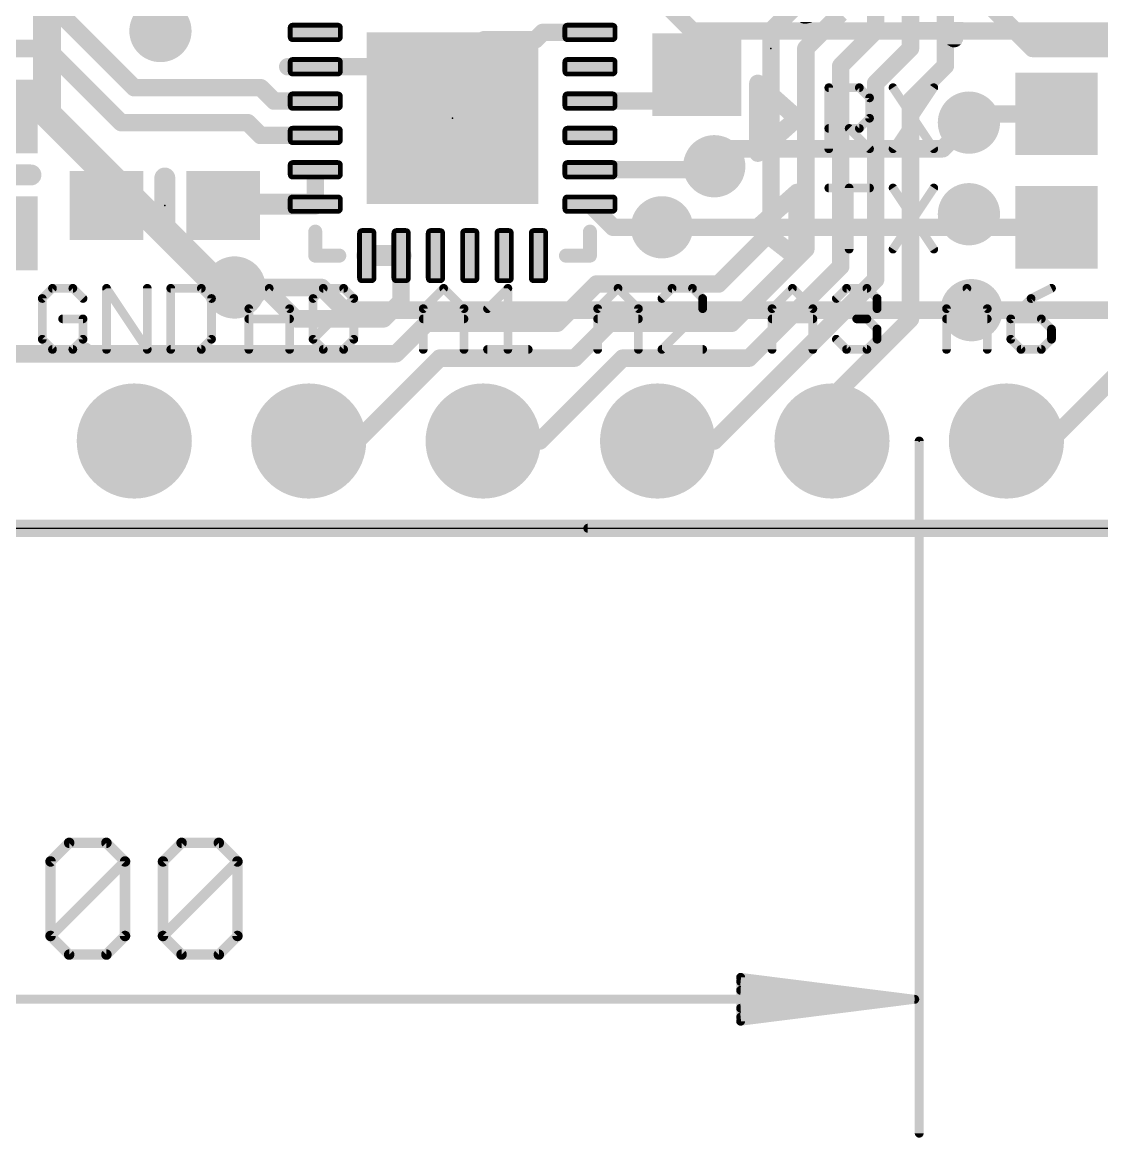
# Model space of a CAD drawing. Extents: x -6.8 to 60.3, y -8.9 to 34.9.
# Drawn here: x 12.34 to 28.06, y -8.87 to 7.37 of the extents above; entities that cross this region are included whole.
import ezdxf

# ---------------------------------------------------------------- set-up
doc = ezdxf.new("R2010")
doc.units = 0
for name, color, linetype in [('1', 12, 'CONTINUOUS'), ('16', 132, 'CONTINUOUS'), ('17', 110, 'CONTINUOUS'), ('18', 110, 'CONTINUOUS'), ('20', 53, 'CONTINUOUS'), ('21', 40, 'CONTINUOUS'), ('23', 40, 'CONTINUOUS'), ('47', 253, 'CONTINUOUS')]:
    doc.layers.add(name, color=color, linetype=linetype)

# ---------------------------------------------------------------- blocks, each defined once
blk = doc.blocks.new('RECT')
blk.add_solid([(-0.5, -0.5), (0.5, -0.5), (-0.5, 0.5), (0.5, 0.5)])
blk = doc.blocks.new('RECT128000X44800R50')
at = {"const_width": 0.07}
blk.add_lwpolyline([(0.365, -0.07), (0.365, 0.07, 0.4142), (0.33, 0.105), (-0.33, 0.105, 0.4142), (-0.365, 0.07), (-0.365, -0.07, 0.4142), (-0.33, -0.105), (0.33, -0.105, 0.4142)], format="xyb", close=True, dxfattribs=at)
blk.add_solid([(-0.3475, -0.0875), (0.3475, -0.0875), (-0.3475, 0.0875), (0.3475, 0.0875)])
blk = doc.blocks.new('ROUNDP')
at = {"const_width": 0.5}
blk.add_lwpolyline([(0, -0.25, 1), (0, 0.25, 1), (0, -0.25)], format="xyb", dxfattribs=at)
blk = doc.blocks.new('ROUNDV')
at = {"const_width": 0.5}
blk.add_lwpolyline([(0, -0.25, 1), (0, 0.25, 1), (0, -0.25)], format="xyb", dxfattribs=at)

msp = doc.modelspace()

# ---------------------------------------------------------------- linework, layer by layer
at = {"layer": '1'}
for points, const_width in [([(24.765, 9.7155), (24.765, 7.239)], 0.254), ([(25.273, 9.525), (25.273, 6.985)], 0.254), ([(25.781, 9.271), (25.781, 6.731)], 0.254), ([(14.351, 8.313), (14.351, 7.239)], 0.254), ([(23.749, 7.747), (23.241, 7.239)], 0.254), ([(26.416, 7.62), (27.051, 6.985)], 0.254), ([(12.8905, 7.493), (13.97, 6.4135)], 0.254), ([(24.257, 7.493), (23.749, 6.985)], 0.254), ([(19.919, 7.219), (19.812, 7.112)], 0.254), ([(20.6055, 7.219), (19.919, 7.219)], 0.254), ([(23.241, 7.239), (23.241, 4.318)], 0.254), ([(24.765, 7.239), (24.257, 6.731)], 0.254), ([(19.062, 7.112), (18.669, 6.719)], 0.254), ([(19.812, 7.112), (19.062, 7.112)], 0.254), ([(12.7, 6.985), (10.541, 6.985)], 0.254), ([(12.7, 6.985), (13.7795, 5.9055)], 0.254), ([(23.749, 6.985), (23.749, 4.064)], 0.254), ([(25.273, 6.985), (24.765, 6.477)], 0.254), ([(27.051, 6.985), (33.274, 6.985)], 0.254), ([(16.6055, 6.719), (16.2045, 6.719)], 0.254), ([(16.6055, 6.719), (18.669, 6.719)], 0.254), ([(24.257, 6.731), (24.257, 3.81)], 0.254), ([(25.781, 6.731), (25.273, 6.223)], 0.254), ([(21.7765, 6.219), (22.1615, 6.604)], 0.254), ([(13.97, 6.4135), (15.8115, 6.4135)], 0.254), ([(16.006, 6.219), (15.8115, 6.4135)], 0.254), ([(24.765, 6.477), (24.765, 3.6195)], 0.254), ([(16.6055, 6.219), (16.006, 6.219)], 0.254), ([(20.6055, 6.219), (21.7765, 6.219)], 0.254), ([(25.273, 6.223), (25.273, 3.048)], 0.254), ([(13.7795, 5.9055), (15.621, 5.9055)], 0.254), ([(15.8075, 5.719), (15.621, 5.9055)], 0.254), ([(26.2509, 6.0325), (26.1239, 5.9055)], 0.254), ([(27.398, 6.0325), (26.2509, 6.0325)], 0.254), ([(13.5645, 5.2315), (13.1445, 5.6515)], 0.3048), ([(16.6055, 5.719), (15.8075, 5.719)], 0.254), ([(13.5645, 4.699), (13.5645, 5.2315)], 0.3048), ([(22.364, 5.219), (22.4155, 5.2705)], 0.254), ([(16.6055, 5.219), (16.6055, 4.719)], 0.254), ([(20.6055, 5.219), (22.364, 5.219)], 0.254), ([(15.2845, 4.719), (15.2645, 4.699)], 0.3048), ([(16.6055, 4.719), (15.2845, 4.719)], 0.3048), ([(20.6055, 4.719), (20.943, 4.3815)], 0.254), ([(26.3144, 4.3815), (26.1239, 4.572)], 0.254), ([(20.943, 4.3815), (21.6535, 4.3815)], 0.254), ([(22.479, 3.556), (23.241, 4.318)], 0.254), ([(27.398, 4.3815), (26.3144, 4.3815)], 0.254), ([(17.3555, 3.969), (17.8555, 3.969)], 0.3048), ([(17.8555, 3.3027), (17.8555, 3.969)], 0.254), ([(23.749, 4.064), (22.6695, 2.9845)], 0.254), ([(24.257, 3.81), (22.9235, 2.4765)], 0.254), ([(24.765, 3.6195), (22.4155, 1.27)], 0.254), ([(15.8623, 3.5052), (15.4305, 3.5052)], 0.254), ([(16.3188, 3.0487), (15.8623, 3.5052)], 0.254), ([(20.1295, 2.9845), (20.701, 3.556)], 0.254), ([(20.701, 3.556), (22.479, 3.556)], 0.254), ([(17.6015, 3.0487), (17.8555, 3.3027)], 0.254), ([(30.1625, 3.175), (26.162, 3.175)], 0.254), ([(17.6015, 3.0487), (16.3188, 3.0487)], 0.254), ([(17.78, 2.54), (18.2245, 2.9845)], 0.254), ([(18.2245, 2.9845), (20.1295, 2.9845)], 0.254), ([(20.8915, 2.9845), (20.3835, 2.4765)], 0.254), ([(22.6695, 2.9845), (20.8915, 2.9845)], 0.254), ([(25.273, 3.048), (24.13, 1.905)], 0.254), ([(12.192, 2.54), (13.208, 2.54)], 0.254), ([(13.247, 2.579), (13.208, 2.54)], 0.254), ([(13.208, 2.54), (17.78, 2.54)], 0.254), ([(18.415, 2.4765), (17.2085, 1.27)], 0.254), ([(20.3835, 2.4765), (18.415, 2.4765)], 0.254), ([(21.082, 2.4765), (19.8755, 1.27)], 0.254), ([(22.9235, 2.4765), (21.082, 2.4765)], 0.254), ([(24.13, 1.905), (24.13, 1.27)], 0.254), ([(17.2085, 1.27), (16.51, 1.27)], 0.254), ([(19.8755, 1.27), (19.05, 1.27)], 0.254), ([(22.4155, 1.27), (21.59, 1.27)], 0.254), ([(0, 0), (35.814, 0)], 0.254)]:
    msp.add_lwpolyline(points, dxfattribs=dict(at, const_width=const_width))
for points, const_width in [([(19.919, 7.2825, 1), (19.919, 7.1555)], 0.127), ([(19.9639, 7.1741, 1), (19.8741, 7.2639)], 0.127), ([(20.6055, 7.1555, 1), (20.6055, 7.2825)], 0.127), ([(23.3045, 7.239, 1), (23.1775, 7.239)], 0.127), ([(23.1961, 7.2839, 1), (23.2859, 7.1941)], 0.127), ([(24.8099, 7.1941, 1), (24.7201, 7.2839)], 0.127), ([(14.2875, 7.239, 1), (14.4145, 7.239)], 0.127), ([(19.062, 7.1755, 1), (19.062, 7.0485)], 0.127), ([(19.1069, 7.0671, 1), (19.0171, 7.1569)], 0.127), ([(19.7671, 7.1569, 1), (19.8569, 7.0671)], 0.127), ([(19.812, 7.0485, 1), (19.812, 7.1755)], 0.127), ([(24.7015, 7.239, 1), (24.8285, 7.239)], 0.127), ([(12.7449, 7.0299, 1), (12.6551, 6.9401)], 0.127), ([(12.7, 6.9215, 1), (12.7, 7.0485)], 0.127), ([(23.8125, 6.985, 1), (23.6855, 6.985)], 0.127), ([(23.7041, 7.0299, 1), (23.7939, 6.9401)], 0.127), ([(25.2095, 6.985, 1), (25.3365, 6.985)], 0.127), ([(25.3179, 6.9401, 1), (25.2281, 7.0299)], 0.127), ([(27.051, 7.0485, 1), (27.051, 6.9215)], 0.127), ([(27.0061, 6.9401, 1), (27.0959, 7.0299)], 0.127), ([(16.2045, 6.7825, 1), (16.2045, 6.6555)], 0.127), ([(16.6055, 6.7825, 1), (16.6055, 6.6555)], 0.127), ([(16.6055, 6.6555, 1), (16.6055, 6.7825)], 0.127), ([(18.6241, 6.7639, 1), (18.7139, 6.6741)], 0.127), ([(18.669, 6.6555, 1), (18.669, 6.7825)], 0.127), ([(24.3205, 6.731, 1), (24.1935, 6.731)], 0.127), ([(24.2121, 6.7759, 1), (24.3019, 6.6861)], 0.127), ([(25.8259, 6.6861, 1), (25.7361, 6.7759)], 0.127), ([(22.2064, 6.5591, 1), (22.1166, 6.6489)], 0.127), ([(25.7175, 6.731, 1), (25.8445, 6.731)], 0.127), ([(13.97, 6.477, 1), (13.97, 6.35)], 0.127), ([(13.9251, 6.3686, 1), (14.0149, 6.4584)], 0.127), ([(15.8564, 6.4584, 1), (15.7666, 6.3686)], 0.127), ([(15.8115, 6.35, 1), (15.8115, 6.477)], 0.127), ([(24.8285, 6.477, 1), (24.7015, 6.477)], 0.127), ([(24.7201, 6.5219, 1), (24.8099, 6.4321)], 0.127), ([(16.006, 6.2825, 1), (16.006, 6.1555)], 0.127), ([(16.6055, 6.1555, 1), (16.6055, 6.2825)], 0.127), ([(20.6055, 6.2825, 1), (20.6055, 6.1555)], 0.127), ([(21.7765, 6.1555, 1), (21.7765, 6.2825)], 0.127), ([(25.3365, 6.223, 1), (25.2095, 6.223)], 0.127), ([(15.9611, 6.1741, 1), (16.0509, 6.2639)], 0.127), ([(21.7316, 6.2639, 1), (21.8214, 6.1741)], 0.127), ([(25.2281, 6.2679, 1), (25.3179, 6.1781)], 0.127), ([(13.7795, 5.969, 1), (13.7795, 5.842)], 0.127), ([(13.7346, 5.8606, 1), (13.8244, 5.9504)], 0.127), ([(15.6659, 5.9504, 1), (15.5761, 5.8606)], 0.127), ([(15.621, 5.842, 1), (15.621, 5.969)], 0.127), ([(26.079, 5.9504, 1), (26.1688, 5.8606)], 0.127), ([(26.2509, 6.096, 1), (26.2509, 5.969)], 0.127), ([(26.2958, 5.9876, 1), (26.206, 6.0774)], 0.127), ([(27.398, 5.969, 1), (27.398, 6.096)], 0.127), ([(13.1984, 5.7054, 1), (13.0906, 5.5976)], 0.1524), ([(15.8075, 5.7825, 1), (15.8075, 5.6555)], 0.127), ([(15.7626, 5.6741, 1), (15.8524, 5.7639)], 0.127), ([(16.6055, 5.6555, 1), (16.6055, 5.7825)], 0.127), ([(13.6407, 5.2315, 1), (13.4883, 5.2315)], 0.1524), ([(13.5106, 5.1776, 1), (13.6184, 5.2854)], 0.1524), ([(22.4604, 5.2256, 1), (22.3706, 5.3154)], 0.127), ([(16.669, 5.219, 1), (16.542, 5.219)], 0.127), ([(20.6055, 5.2825, 1), (20.6055, 5.1555)], 0.127), ([(22.3191, 5.2639, 1), (22.4089, 5.1741)], 0.127), ([(22.364, 5.1555, 1), (22.364, 5.2825)], 0.127), ([(13.4883, 4.699, 1), (13.6407, 4.699)], 0.1524), ([(15.2106, 4.7529, 1), (15.3184, 4.6451)], 0.1524), ([(15.2845, 4.7952, 1), (15.2845, 4.6428)], 0.1524), ([(15.3384, 4.6651, 1), (15.2306, 4.7729)], 0.1524), ([(16.542, 4.719, 1), (16.669, 4.719)], 0.127), ([(16.6055, 4.6428, 1), (16.6055, 4.7952)], 0.1524), ([(20.6504, 4.7639, 1), (20.5606, 4.6741)], 0.127), ([(26.1688, 4.6169, 1), (26.079, 4.5271)], 0.127), ([(20.943, 4.445, 1), (20.943, 4.318)], 0.127), ([(20.8981, 4.3366, 1), (20.9879, 4.4264)], 0.127), ([(21.6535, 4.318, 1), (21.6535, 4.445)], 0.127), ([(23.2859, 4.2731, 1), (23.1961, 4.3629)], 0.127), ([(26.3144, 4.445, 1), (26.3144, 4.318)], 0.127), ([(26.2695, 4.3366, 1), (26.3593, 4.4264)], 0.127), ([(27.398, 4.318, 1), (27.398, 4.445)], 0.127), ([(23.1775, 4.318, 1), (23.3045, 4.318)], 0.127), ([(17.3555, 4.0452, 1), (17.3555, 3.8928)], 0.1524), ([(17.919, 3.969, 1), (17.792, 3.969)], 0.127), ([(17.8555, 3.8928, 1), (17.8555, 4.0452)], 0.1524), ([(23.6855, 4.064, 1), (23.8125, 4.064)], 0.127), ([(23.7939, 4.0191, 1), (23.7041, 4.1089)], 0.127), ([(24.3019, 3.7651, 1), (24.2121, 3.8549)], 0.127), ([(24.1935, 3.81, 1), (24.3205, 3.81)], 0.127), ([(24.8099, 3.5746, 1), (24.7201, 3.6644)], 0.127), ([(15.4305, 3.5687, 1), (15.4305, 3.4417)], 0.127), ([(15.9072, 3.5501, 1), (15.8174, 3.4603)], 0.127), ([(15.8623, 3.4417, 1), (15.8623, 3.5687)], 0.127), ([(20.701, 3.6195, 1), (20.701, 3.4925)], 0.127), ([(20.7459, 3.5111, 1), (20.6561, 3.6009)], 0.127), ([(22.4341, 3.6009, 1), (22.5239, 3.5111)], 0.127), ([(22.479, 3.4925, 1), (22.479, 3.6195)], 0.127), ([(24.7015, 3.6195, 1), (24.8285, 3.6195)], 0.127), ([(17.9004, 3.2578, 1), (17.8106, 3.3476)], 0.127), ([(17.792, 3.3027, 1), (17.919, 3.3027)], 0.127), ([(26.162, 3.2385, 1), (26.162, 3.1115)], 0.127), ([(16.3188, 3.1122, 1), (16.3188, 2.9852)], 0.127), ([(16.2739, 3.0038, 1), (16.3637, 3.0936)], 0.127), ([(17.5566, 3.0936, 1), (17.6464, 3.0038)], 0.127), ([(17.6015, 2.9852, 1), (17.6015, 3.1122)], 0.127), ([(18.2245, 3.048, 1), (18.2245, 2.921)], 0.127), ([(18.2694, 2.9396, 1), (18.1796, 3.0294)], 0.127), ([(20.0846, 3.0294, 1), (20.1744, 2.9396)], 0.127), ([(20.1295, 2.921, 1), (20.1295, 3.048)], 0.127), ([(20.8915, 3.048, 1), (20.8915, 2.921)], 0.127), ([(20.9364, 2.9396, 1), (20.8466, 3.0294)], 0.127), ([(22.6246, 3.0294, 1), (22.7144, 2.9396)], 0.127), ([(22.6695, 2.921, 1), (22.6695, 3.048)], 0.127), ([(25.2095, 3.048, 1), (25.3365, 3.048)], 0.127), ([(25.3179, 3.0031, 1), (25.2281, 3.0929)], 0.127), ([(13.208, 2.6035, 1), (13.208, 2.4765)], 0.127), ([(13.1631, 2.5849, 1), (13.2529, 2.4951)], 0.127), ([(13.2919, 2.5341, 1), (13.2021, 2.6239)], 0.127), ([(13.208, 2.4765, 1), (13.208, 2.6035)], 0.127), ([(17.7351, 2.5849, 1), (17.8249, 2.4951)], 0.127), ([(17.78, 2.4765, 1), (17.78, 2.6035)], 0.127), ([(18.415, 2.54, 1), (18.415, 2.413)], 0.127), ([(18.4599, 2.4316, 1), (18.3701, 2.5214)], 0.127), ([(20.3835, 2.413, 1), (20.3835, 2.54)], 0.127), ([(21.082, 2.54, 1), (21.082, 2.413)], 0.127), ([(21.1269, 2.4316, 1), (21.0371, 2.5214)], 0.127), ([(22.9235, 2.413, 1), (22.9235, 2.54)], 0.127), ([(20.3386, 2.5214, 1), (20.4284, 2.4316)], 0.127), ([(22.8786, 2.5214, 1), (22.9684, 2.4316)], 0.127), ([(24.1935, 1.905, 1), (24.0665, 1.905)], 0.127), ([(24.0851, 1.9499, 1), (24.1749, 1.8601)], 0.127), ([(16.51, 1.3335, 1), (16.51, 1.2065)], 0.127), ([(17.1636, 1.3149, 1), (17.2534, 1.2251)], 0.127), ([(17.2085, 1.2065, 1), (17.2085, 1.3335)], 0.127), ([(19.05, 1.3335, 1), (19.05, 1.2065)], 0.127), ([(19.8306, 1.3149, 1), (19.9204, 1.2251)], 0.127), ([(19.8755, 1.2065, 1), (19.8755, 1.3335)], 0.127), ([(21.59, 1.3335, 1), (21.59, 1.2065)], 0.127), ([(22.3706, 1.3149, 1), (22.4604, 1.2251)], 0.127), ([(22.4155, 1.2065, 1), (22.4155, 1.3335)], 0.127), ([(24.0665, 1.27, 1), (24.1935, 1.27)], 0.127)]:
    msp.add_lwpolyline(points, format="xyb", dxfattribs=dict(at, const_width=const_width))
at = {"layer": '16'}
for points, const_width in [([(12.7, 6.0325), (12.7, 9.3345)], 0.4064), ([(19.939, 9.398), (22.098, 7.239)], 0.254), ([(15.367, 8.255), (14.351, 7.239)], 0.254), ([(22.098, 7.239), (28.6385, 7.239)], 0.254), ([(12.7, 6.0325), (15.2273, 3.5052)], 0.4064), ([(25.7429, 5.5245), (26.1239, 5.9055)], 0.254), ([(22.6695, 5.5245), (22.4155, 5.2705)], 0.254), ([(25.7429, 5.5245), (22.6695, 5.5245)], 0.254), ([(25.9334, 4.3815), (26.1239, 4.572)], 0.254), ([(25.9334, 4.3815), (21.6535, 4.3815)], 0.254), ([(15.2273, 3.5052), (15.4305, 3.5052)], 0.4064), ([(16.7005, 3.5052), (15.4305, 3.5052)], 0.254), ([(17.0307, 3.175), (16.7005, 3.5052)], 0.254), ([(26.162, 3.175), (17.0307, 3.175)], 0.254), ([(28.6385, 2.6035), (27.305, 1.27)], 0.254), ([(27.305, 1.27), (26.67, 1.27)], 0.254), ([(0, 0), (35.814, 0)], 0.254)]:
    msp.add_lwpolyline(points, dxfattribs=dict(at, const_width=const_width))
for points, const_width in [([(14.3061, 7.2839, 1), (14.3959, 7.1941)], 0.127), ([(22.098, 7.3025, 1), (22.098, 7.1755)], 0.127), ([(22.0531, 7.1941, 1), (22.1429, 7.2839)], 0.127), ([(12.7718, 6.1043, 1), (12.6282, 5.9607)], 0.2032), ([(12.5984, 6.0325, 1), (12.8016, 6.0325)], 0.2032), ([(26.1688, 5.8606, 1), (26.079, 5.9504)], 0.127), ([(22.6695, 5.588, 1), (22.6695, 5.461)], 0.127), ([(22.7144, 5.4796, 1), (22.6246, 5.5694)], 0.127), ([(25.698, 5.5694, 1), (25.7878, 5.4796)], 0.127), ([(25.7429, 5.461, 1), (25.7429, 5.588)], 0.127), ([(22.3706, 5.3154, 1), (22.4604, 5.2256)], 0.127), ([(26.1688, 4.5271, 1), (26.079, 4.6169)], 0.127), ([(21.6535, 4.445, 1), (21.6535, 4.318)], 0.127), ([(25.8885, 4.4264, 1), (25.9783, 4.3366)], 0.127), ([(25.9334, 4.318, 1), (25.9334, 4.445)], 0.127), ([(15.2273, 3.6068, 1), (15.2273, 3.4036)], 0.2032), ([(15.1555, 3.4334, 1), (15.2991, 3.577)], 0.2032), ([(15.4305, 3.5687, 1), (15.4305, 3.4417)], 0.127), ([(15.4305, 3.4036, 1), (15.4305, 3.6068)], 0.2032), ([(16.7454, 3.5501, 1), (16.6556, 3.4603)], 0.127), ([(16.7005, 3.4417, 1), (16.7005, 3.5687)], 0.127), ([(17.0307, 3.2385, 1), (17.0307, 3.1115)], 0.127), ([(16.9858, 3.1301, 1), (17.0756, 3.2199)], 0.127), ([(26.162, 3.1115, 1), (26.162, 3.2385)], 0.127), ([(26.67, 1.3335, 1), (26.67, 1.2065)], 0.127), ([(27.2601, 1.3149, 1), (27.3499, 1.2251)], 0.127), ([(27.305, 1.2065, 1), (27.305, 1.3335)], 0.127)]:
    msp.add_lwpolyline(points, format="xyb", dxfattribs=dict(at, const_width=const_width))
at = {"layer": '20'}
msp.add_line((2.54, 0), (48.26, 0), dxfattribs=at)
at = {"layer": '21'}
for points, const_width in [([(23.622, 5.969), (23.0505, 6.477)], 0.254), ([(23.0505, 6.477), (23.0505, 5.461)], 0.254), ([(24.0835, 5.5245), (24.0835, 6.4143)], 0.127), ([(24.0835, 6.4143), (24.5284, 6.4143)], 0.127), ([(24.5284, 6.4143), (24.6767, 6.266)], 0.127), ([(25.019, 6.4143), (25.6122, 5.5245)], 0.127), ([(25.6122, 6.4143), (25.019, 5.5245)], 0.127), ([(24.6767, 6.266), (24.6767, 5.9694)], 0.127), ([(23.0505, 5.461), (23.622, 5.969)], 0.254), ([(24.6767, 5.9694), (24.5284, 5.8211)], 0.127), ([(24.5284, 5.8211), (24.0835, 5.8211)], 0.127), ([(24.3801, 5.8211), (24.6767, 5.5245)], 0.127), ([(12.465, 5.1435), (11.665, 5.1435)], 0.3048), ([(14.4145, 4.299), (14.4145, 5.099)], 0.3048), ([(23.622, 4.8895), (23.0505, 4.3815)], 0.254), ([(23.622, 3.937), (23.622, 4.8895)], 0.254), ([(24.0835, 4.9538), (24.6767, 4.9538)], 0.127), ([(24.3801, 4.064), (24.3801, 4.9538)], 0.127), ([(25.019, 4.9538), (25.6122, 4.064)], 0.127), ([(25.6122, 4.9538), (25.019, 4.064)], 0.127), ([(16.6055, 3.969), (16.6055, 4.319)], 0.2032), ([(20.6055, 4.319), (20.6055, 3.969)], 0.2032), ([(23.0505, 4.3815), (23.622, 3.937)], 0.254), ([(16.9555, 3.969), (16.6055, 3.969)], 0.2032), ([(20.2555, 3.969), (20.6055, 3.969)], 0.2032), ([(12.7785, 3.4933), (12.6302, 3.345)], 0.127), ([(13.0751, 3.4933), (12.7785, 3.4933)], 0.127), ([(13.2234, 3.345), (13.0751, 3.4933)], 0.127), ([(13.5657, 2.6035), (13.5657, 3.4933)], 0.127), ([(13.5657, 3.4933), (14.1589, 2.6035)], 0.127), ([(14.1589, 2.6035), (14.1589, 3.4933)], 0.127), ([(14.5013, 3.4933), (14.5013, 2.6035)], 0.127), ([(14.9461, 3.4933), (14.5013, 3.4933)], 0.127), ([(15.0944, 3.345), (14.9461, 3.4933)], 0.127), ([(15.638, 3.1967), (15.9346, 3.4933)], 0.127), ([(15.9346, 3.4933), (16.2312, 3.1967)], 0.127), ([(16.5735, 3.345), (16.7218, 3.4933)], 0.127), ([(16.7218, 3.4933), (17.0184, 3.4933)], 0.127), ([(17.0184, 3.4933), (17.1667, 3.345)], 0.127), ([(18.178, 3.1967), (18.4746, 3.4933)], 0.127), ([(18.4746, 3.4933), (18.7712, 3.1967)], 0.127), ([(19.1135, 3.1967), (19.4101, 3.4933)], 0.127), ([(19.4101, 3.4933), (19.4101, 2.6035)], 0.127), ([(20.718, 3.1967), (21.0146, 3.4933)], 0.127), ([(21.0146, 3.4933), (21.3112, 3.1967)], 0.127), ([(21.8018, 3.4933), (21.6535, 3.345)], 0.127), ([(22.0984, 3.4933), (21.8018, 3.4933)], 0.127), ([(22.2467, 3.345), (22.0984, 3.4933)], 0.127), ([(23.258, 3.1967), (23.5546, 3.4933)], 0.127), ([(23.5546, 3.4933), (23.8512, 3.1967)], 0.127), ([(24.1935, 3.345), (24.3418, 3.4933)], 0.127), ([(24.3418, 3.4933), (24.6384, 3.4933)], 0.127), ([(24.6384, 3.4933), (24.7867, 3.345)], 0.127), ([(25.798, 3.1967), (26.0946, 3.4933)], 0.127), ([(26.0946, 3.4933), (26.3912, 3.1967)], 0.127), ([(27.3267, 3.4933), (27.0301, 3.345)], 0.127), ([(12.6302, 3.345), (12.6302, 2.7518)], 0.127), ([(15.0944, 2.7518), (15.0944, 3.345)], 0.127), ([(15.638, 2.6035), (15.638, 3.1967)], 0.127), ([(16.2312, 3.1967), (16.2312, 2.6035)], 0.127), ([(16.5735, 2.7518), (16.5735, 3.345)], 0.127), ([(16.5735, 2.7518), (17.1667, 3.345)], 0.127), ([(17.1667, 3.345), (17.1667, 2.7518)], 0.127), ([(18.178, 2.6035), (18.178, 3.1967)], 0.127), ([(18.7712, 3.1967), (18.7712, 2.6035)], 0.127), ([(20.718, 2.6035), (20.718, 3.1967)], 0.127), ([(21.3112, 3.1967), (21.3112, 2.6035)], 0.127), ([(21.6535, 2.6035), (22.2467, 3.1967)], 0.127), ([(22.2467, 3.1967), (22.2467, 3.345)], 0.127), ([(23.258, 2.6035), (23.258, 3.1967)], 0.127), ([(23.8512, 3.1967), (23.8512, 2.6035)], 0.127), ([(24.7867, 3.1967), (24.6384, 3.0484)], 0.127), ([(24.7867, 3.345), (24.7867, 3.1967)], 0.127), ([(25.798, 2.6035), (25.798, 3.1967)], 0.127), ([(26.3912, 3.1967), (26.3912, 2.6035)], 0.127), ([(27.0301, 3.345), (26.7335, 3.0484)], 0.127), ([(13.2234, 3.0484), (12.9268, 3.0484)], 0.127), ([(13.2234, 2.7518), (13.2234, 3.0484)], 0.127), ([(15.638, 3.0484), (16.2312, 3.0484)], 0.127), ([(18.178, 3.0484), (18.7712, 3.0484)], 0.127), ([(20.718, 3.0484), (21.3112, 3.0484)], 0.127), ([(23.258, 3.0484), (23.8512, 3.0484)], 0.127), ([(24.6384, 3.0484), (24.4901, 3.0484)], 0.127), ([(24.6384, 3.0484), (24.7867, 2.9001)], 0.127), ([(25.798, 3.0484), (26.3912, 3.0484)], 0.127), ([(26.7335, 3.0484), (26.7335, 2.7518)], 0.127), ([(27.1784, 3.0484), (26.7335, 3.0484)], 0.127), ([(27.3267, 2.9001), (27.1784, 3.0484)], 0.127), ([(24.7867, 2.9001), (24.7867, 2.7518)], 0.127), ([(27.3267, 2.7518), (27.3267, 2.9001)], 0.127), ([(12.6302, 2.7518), (12.7785, 2.6035)], 0.127), ([(13.0751, 2.6035), (13.2234, 2.7518)], 0.127), ([(14.9461, 2.6035), (15.0944, 2.7518)], 0.127), ([(16.7218, 2.6035), (16.5735, 2.7518)], 0.127), ([(17.1667, 2.7518), (17.0184, 2.6035)], 0.127), ([(24.3418, 2.6035), (24.1935, 2.7518)], 0.127), ([(24.7867, 2.7518), (24.6384, 2.6035)], 0.127), ([(26.7335, 2.7518), (26.8818, 2.6035)], 0.127), ([(27.1784, 2.6035), (27.3267, 2.7518)], 0.127), ([(12.7785, 2.6035), (13.0751, 2.6035)], 0.127), ([(14.5013, 2.6035), (14.9461, 2.6035)], 0.127), ([(17.0184, 2.6035), (16.7218, 2.6035)], 0.127), ([(19.1135, 2.6035), (19.7067, 2.6035)], 0.127), ([(22.2467, 2.6035), (21.6535, 2.6035)], 0.127), ([(24.6384, 2.6035), (24.3418, 2.6035)], 0.127), ([(26.8818, 2.6035), (27.1784, 2.6035)], 0.127)]:
    msp.add_lwpolyline(points, dxfattribs=dict(at, const_width=const_width))
for points, const_width in [([(23.0927, 6.5245, 1), (23.0083, 6.4295)], 0.127), ([(23.114, 6.477, 1), (22.987, 6.477)], 0.127), ([(24.1152, 6.4143, 1), (24.0517, 6.4143)], 0.0635), ([(24.0835, 6.446, 1), (24.0835, 6.3825)], 0.0635), ([(24.5508, 6.4367, 1), (24.5059, 6.3918)], 0.0635), ([(24.5284, 6.3825, 1), (24.5284, 6.446)], 0.0635), ([(25.0454, 6.4319, 1), (24.9926, 6.3966)], 0.0635), ([(25.6386, 6.3966, 1), (25.5858, 6.4319)], 0.0635), ([(24.7084, 6.266, 1), (24.6449, 6.266)], 0.0635), ([(24.6542, 6.2435, 1), (24.6991, 6.2884)], 0.0635), ([(23.6642, 5.9215, 1), (23.5798, 6.0165)], 0.127), ([(23.5798, 5.9215, 1), (23.6642, 6.0165)], 0.127), ([(24.6991, 5.9469, 1), (24.6542, 5.9918)], 0.0635), ([(24.0835, 5.8528, 1), (24.0835, 5.7893)], 0.0635), ([(24.4025, 5.8435, 1), (24.3576, 5.7986)], 0.0635), ([(24.5059, 5.8435, 1), (24.5508, 5.7986)], 0.0635), ([(24.5284, 5.7893, 1), (24.5284, 5.8528)], 0.0635), ([(24.6449, 5.9694, 1), (24.7084, 5.9694)], 0.0635), ([(23.0083, 5.5085, 1), (23.0927, 5.4135)], 0.127), ([(22.987, 5.461, 1), (23.114, 5.461)], 0.127), ([(24.0517, 5.5245, 1), (24.1152, 5.5245)], 0.0635), ([(24.6542, 5.502, 1), (24.6991, 5.547)], 0.0635), ([(24.9926, 5.5421, 1), (25.0454, 5.5069)], 0.0635), ([(25.5858, 5.5069, 1), (25.6386, 5.5421)], 0.0635), ([(12.465, 5.0673, 1), (12.465, 5.2197)], 0.1524), ([(14.4907, 5.099, 1), (14.3383, 5.099)], 0.1524), ([(23.6855, 4.8895, 1), (23.5585, 4.8895)], 0.127), ([(23.6642, 4.842, 1), (23.5798, 4.937)], 0.127), ([(24.0835, 4.9855, 1), (24.0835, 4.922)], 0.0635), ([(24.4118, 4.9538, 1), (24.3483, 4.9538)], 0.0635), ([(24.6767, 4.922, 1), (24.6767, 4.9855)], 0.0635), ([(25.0454, 4.9714, 1), (24.9926, 4.9361)], 0.0635), ([(25.6386, 4.9361, 1), (25.5858, 4.9714)], 0.0635), ([(16.6563, 4.319, 1), (16.5547, 4.319)], 0.1016), ([(20.6563, 4.319, 1), (20.5547, 4.319)], 0.1016), ([(23.0895, 4.4316, 1), (23.0115, 4.3314)], 0.127), ([(23.0083, 4.429, 1), (23.0927, 4.334)], 0.127), ([(14.3383, 4.299, 1), (14.4907, 4.299)], 0.1524), ([(16.6055, 4.0198, 1), (16.6055, 3.9182)], 0.1016), ([(16.9555, 3.9182, 1), (16.9555, 4.0198)], 0.1016), ([(20.2555, 4.0198, 1), (20.2555, 3.9182)], 0.1016), ([(20.6055, 3.9182, 1), (20.6055, 4.0198)], 0.1016), ([(24.3483, 4.064, 1), (24.4118, 4.064)], 0.0635), ([(24.9926, 4.0816, 1), (25.0454, 4.0464)], 0.0635), ([(25.5858, 4.0464, 1), (25.6386, 4.0816)], 0.0635), ([(16.5547, 3.969, 1), (16.6563, 3.969)], 0.1016), ([(20.5547, 3.969, 1), (20.6563, 3.969)], 0.1016), ([(23.5585, 3.937, 1), (23.6855, 3.937)], 0.127), ([(23.583, 3.8869, 1), (23.661, 3.9871)], 0.127), ([(12.7785, 3.525, 1), (12.7785, 3.4615)], 0.0635), ([(12.801, 3.4708, 1), (12.7561, 3.5157)], 0.0635), ([(13.0976, 3.5157, 1), (13.0526, 3.4708)], 0.0635), ([(13.0751, 3.4615, 1), (13.0751, 3.525)], 0.0635), ([(13.5922, 3.5109, 1), (13.5393, 3.4756)], 0.0635), ([(13.5975, 3.4933, 1), (13.534, 3.4933)], 0.0635), ([(14.1907, 3.4933, 1), (14.1272, 3.4933)], 0.0635), ([(14.533, 3.4933, 1), (14.4695, 3.4933)], 0.0635), ([(14.5013, 3.525, 1), (14.5013, 3.4615)], 0.0635), ([(14.9686, 3.5157, 1), (14.9237, 3.4708)], 0.0635), ([(14.9461, 3.4615, 1), (14.9461, 3.525)], 0.0635), ([(15.957, 3.5157, 1), (15.9121, 3.4708)], 0.0635), ([(15.957, 3.4708, 1), (15.9121, 3.5157)], 0.0635), ([(16.7218, 3.525, 1), (16.7218, 3.4615)], 0.0635), ([(16.7442, 3.4708, 1), (16.6993, 3.5157)], 0.0635), ([(17.0408, 3.5157, 1), (16.9959, 3.4708)], 0.0635), ([(17.0184, 3.4615, 1), (17.0184, 3.525)], 0.0635), ([(18.497, 3.5157, 1), (18.4521, 3.4708)], 0.0635), ([(18.497, 3.4708, 1), (18.4521, 3.5157)], 0.0635), ([(19.4418, 3.4933, 1), (19.3783, 3.4933)], 0.0635), ([(19.4325, 3.4708, 1), (19.3876, 3.5157)], 0.0635), ([(21.037, 3.5157, 1), (20.9921, 3.4708)], 0.0635), ([(21.037, 3.4708, 1), (20.9921, 3.5157)], 0.0635), ([(21.8018, 3.525, 1), (21.8018, 3.4615)], 0.0635), ([(21.8242, 3.4708, 1), (21.7793, 3.5157)], 0.0635), ([(22.1208, 3.5157, 1), (22.0759, 3.4708)], 0.0635), ([(22.0984, 3.4615, 1), (22.0984, 3.525)], 0.0635), ([(23.577, 3.5157, 1), (23.5321, 3.4708)], 0.0635), ([(23.577, 3.4708, 1), (23.5321, 3.5157)], 0.0635), ([(24.3418, 3.525, 1), (24.3418, 3.4615)], 0.0635), ([(24.3642, 3.4708, 1), (24.3193, 3.5157)], 0.0635), ([(24.6608, 3.5157, 1), (24.6159, 3.4708)], 0.0635), ([(24.6384, 3.4615, 1), (24.6384, 3.525)], 0.0635), ([(26.117, 3.5157, 1), (26.0721, 3.4708)], 0.0635), ([(26.117, 3.4708, 1), (26.0721, 3.5157)], 0.0635), ([(27.3409, 3.4649, 1), (27.3125, 3.5217)], 0.0635), ([(12.662, 3.345, 1), (12.5985, 3.345)], 0.0635), ([(12.6078, 3.3674, 1), (12.6527, 3.3225)], 0.0635), ([(13.2009, 3.3225, 1), (13.2458, 3.3674)], 0.0635), ([(15.1262, 3.345, 1), (15.0627, 3.345)], 0.0635), ([(15.072, 3.3225, 1), (15.1169, 3.3674)], 0.0635), ([(15.6697, 3.1967, 1), (15.6062, 3.1967)], 0.0635), ([(15.6155, 3.2191, 1), (15.6604, 3.1742)], 0.0635), ([(16.2629, 3.1967, 1), (16.1994, 3.1967)], 0.0635), ([(16.2087, 3.1742, 1), (16.2536, 3.2191)], 0.0635), ([(16.6052, 3.345, 1), (16.5418, 3.345)], 0.0635), ([(16.551, 3.3674, 1), (16.596, 3.3225)], 0.0635), ([(17.1984, 3.345, 1), (17.1349, 3.345)], 0.0635), ([(17.1891, 3.3225, 1), (17.1442, 3.3674)], 0.0635), ([(17.1442, 3.3225, 1), (17.1891, 3.3674)], 0.0635), ([(18.2097, 3.1967, 1), (18.1462, 3.1967)], 0.0635), ([(18.1555, 3.2191, 1), (18.2004, 3.1742)], 0.0635), ([(18.8029, 3.1967, 1), (18.7394, 3.1967)], 0.0635), ([(18.7487, 3.1742, 1), (18.7936, 3.2191)], 0.0635), ([(19.091, 3.2191, 1), (19.136, 3.1742)], 0.0635), ([(20.7497, 3.1967, 1), (20.6862, 3.1967)], 0.0635), ([(20.6955, 3.2191, 1), (20.7404, 3.1742)], 0.0635), ([(21.3429, 3.1967, 1), (21.2794, 3.1967)], 0.0635), ([(21.2887, 3.1742, 1), (21.3336, 3.2191)], 0.0635), ([(21.631, 3.3674, 1), (21.676, 3.3225)], 0.0635), ([(22.2784, 3.345, 1), (22.2149, 3.345)], 0.0635), ([(22.2242, 3.3225, 1), (22.2691, 3.3674)], 0.0635), ([(22.2691, 3.1742, 1), (22.2242, 3.2191)], 0.0635), ([(23.2897, 3.1967, 1), (23.2262, 3.1967)], 0.0635), ([(23.2355, 3.2191, 1), (23.2804, 3.1742)], 0.0635), ([(23.8829, 3.1967, 1), (23.8194, 3.1967)], 0.0635), ([(23.8287, 3.1742, 1), (23.8736, 3.2191)], 0.0635), ([(24.171, 3.3674, 1), (24.216, 3.3225)], 0.0635), ([(24.8184, 3.345, 1), (24.7549, 3.345)], 0.0635), ([(24.7642, 3.3225, 1), (24.8091, 3.3674)], 0.0635), ([(24.8091, 3.1742, 1), (24.7642, 3.2191)], 0.0635), ([(25.8297, 3.1967, 1), (25.7662, 3.1967)], 0.0635), ([(25.7755, 3.2191, 1), (25.8204, 3.1742)], 0.0635), ([(26.4229, 3.1967, 1), (26.3594, 3.1967)], 0.0635), ([(26.3687, 3.1742, 1), (26.4136, 3.2191)], 0.0635), ([(27.0159, 3.3734, 1), (27.0443, 3.3166)], 0.0635), ([(27.0525, 3.3225, 1), (27.0076, 3.3674)], 0.0635), ([(12.9268, 3.0801, 1), (12.9268, 3.0166)], 0.0635), ([(13.2551, 3.0484, 1), (13.1916, 3.0484)], 0.0635), ([(13.2234, 3.0166, 1), (13.2234, 3.0801)], 0.0635), ([(15.638, 3.0801, 1), (15.638, 3.0166)], 0.0635), ([(16.2312, 3.0166, 1), (16.2312, 3.0801)], 0.0635), ([(18.178, 3.0801, 1), (18.178, 3.0166)], 0.0635), ([(18.7712, 3.0166, 1), (18.7712, 3.0801)], 0.0635), ([(20.718, 3.0801, 1), (20.718, 3.0166)], 0.0635), ([(21.3112, 3.0166, 1), (21.3112, 3.0801)], 0.0635), ([(22.2149, 3.1967, 1), (22.2784, 3.1967)], 0.0635), ([(23.258, 3.0801, 1), (23.258, 3.0166)], 0.0635), ([(23.8512, 3.0166, 1), (23.8512, 3.0801)], 0.0635), ([(24.4901, 3.0801, 1), (24.4901, 3.0166)], 0.0635), ([(24.6608, 3.0708, 1), (24.6159, 3.0259)], 0.0635), ([(24.6159, 3.0708, 1), (24.6608, 3.0259)], 0.0635), ([(24.6384, 3.0166, 1), (24.6384, 3.0801)], 0.0635), ([(24.7549, 3.1967, 1), (24.8184, 3.1967)], 0.0635), ([(25.798, 3.0801, 1), (25.798, 3.0166)], 0.0635), ([(26.3912, 3.0166, 1), (26.3912, 3.0801)], 0.0635), ([(26.7653, 3.0484, 1), (26.7018, 3.0484)], 0.0635), ([(26.7335, 3.0801, 1), (26.7335, 3.0166)], 0.0635), ([(26.711, 3.0708, 1), (26.756, 3.0259)], 0.0635), ([(27.2008, 3.0708, 1), (27.1559, 3.0259)], 0.0635), ([(27.1784, 3.0166, 1), (27.1784, 3.0801)], 0.0635), ([(24.8184, 2.9001, 1), (24.7549, 2.9001)], 0.0635), ([(24.7642, 2.8776, 1), (24.8091, 2.9225)], 0.0635), ([(27.3584, 2.9001, 1), (27.2949, 2.9001)], 0.0635), ([(27.3042, 2.8776, 1), (27.3491, 2.9225)], 0.0635), ([(12.5985, 2.7518, 1), (12.662, 2.7518)], 0.0635), ([(12.6527, 2.7742, 1), (12.6078, 2.7293)], 0.0635), ([(13.1916, 2.7518, 1), (13.2551, 2.7518)], 0.0635), ([(13.2458, 2.7293, 1), (13.2009, 2.7742)], 0.0635), ([(15.0627, 2.7518, 1), (15.1262, 2.7518)], 0.0635), ([(15.1169, 2.7293, 1), (15.072, 2.7742)], 0.0635), ([(16.596, 2.7742, 1), (16.551, 2.7293)], 0.0635), ([(16.551, 2.7742, 1), (16.596, 2.7293)], 0.0635), ([(16.5418, 2.7518, 1), (16.6052, 2.7518)], 0.0635), ([(17.1349, 2.7518, 1), (17.1984, 2.7518)], 0.0635), ([(17.1891, 2.7293, 1), (17.1442, 2.7742)], 0.0635), ([(24.216, 2.7742, 1), (24.171, 2.7293)], 0.0635), ([(24.7549, 2.7518, 1), (24.8184, 2.7518)], 0.0635), ([(24.8091, 2.7293, 1), (24.7642, 2.7742)], 0.0635), ([(26.756, 2.7742, 1), (26.711, 2.7293)], 0.0635), ([(26.7018, 2.7518, 1), (26.7653, 2.7518)], 0.0635), ([(27.2949, 2.7518, 1), (27.3584, 2.7518)], 0.0635), ([(27.3491, 2.7293, 1), (27.3042, 2.7742)], 0.0635), ([(12.7785, 2.6353, 1), (12.7785, 2.5717)], 0.0635), ([(12.7561, 2.581, 1), (12.801, 2.626)], 0.0635), ([(13.0526, 2.626, 1), (13.0976, 2.581)], 0.0635), ([(13.0751, 2.5717, 1), (13.0751, 2.6353)], 0.0635), ([(13.534, 2.6035, 1), (13.5975, 2.6035)], 0.0635), ([(14.1272, 2.6035, 1), (14.1907, 2.6035)], 0.0635), ([(14.1325, 2.5859, 1), (14.1853, 2.6211)], 0.0635), ([(14.5013, 2.6353, 1), (14.5013, 2.5717)], 0.0635), ([(14.4695, 2.6035, 1), (14.533, 2.6035)], 0.0635), ([(14.9237, 2.626, 1), (14.9686, 2.581)], 0.0635), ([(14.9461, 2.5717, 1), (14.9461, 2.6353)], 0.0635), ([(15.6062, 2.6035, 1), (15.6697, 2.6035)], 0.0635), ([(16.1994, 2.6035, 1), (16.2629, 2.6035)], 0.0635), ([(16.7218, 2.6353, 1), (16.7218, 2.5717)], 0.0635), ([(16.6993, 2.581, 1), (16.7442, 2.626)], 0.0635), ([(16.9959, 2.626, 1), (17.0408, 2.581)], 0.0635), ([(17.0184, 2.5717, 1), (17.0184, 2.6353)], 0.0635), ([(18.1462, 2.6035, 1), (18.2097, 2.6035)], 0.0635), ([(18.7394, 2.6035, 1), (18.8029, 2.6035)], 0.0635), ([(19.1135, 2.6353, 1), (19.1135, 2.5717)], 0.0635), ([(19.3783, 2.6035, 1), (19.4418, 2.6035)], 0.0635), ([(19.7067, 2.5717, 1), (19.7067, 2.6353)], 0.0635), ([(20.6862, 2.6035, 1), (20.7497, 2.6035)], 0.0635), ([(21.2794, 2.6035, 1), (21.3429, 2.6035)], 0.0635), ([(21.631, 2.626, 1), (21.676, 2.581)], 0.0635), ([(21.6535, 2.6353, 1), (21.6535, 2.5717)], 0.0635), ([(22.2467, 2.5717, 1), (22.2467, 2.6353)], 0.0635), ([(23.2262, 2.6035, 1), (23.2897, 2.6035)], 0.0635), ([(23.8194, 2.6035, 1), (23.8829, 2.6035)], 0.0635), ([(24.3418, 2.6353, 1), (24.3418, 2.5717)], 0.0635), ([(24.3193, 2.581, 1), (24.3642, 2.626)], 0.0635), ([(24.6159, 2.626, 1), (24.6608, 2.581)], 0.0635), ([(24.6384, 2.5717, 1), (24.6384, 2.6353)], 0.0635), ([(25.7662, 2.6035, 1), (25.8297, 2.6035)], 0.0635), ([(26.3594, 2.6035, 1), (26.4229, 2.6035)], 0.0635), ([(26.8818, 2.6353, 1), (26.8818, 2.5717)], 0.0635), ([(26.8593, 2.581, 1), (26.9042, 2.626)], 0.0635), ([(27.1559, 2.626, 1), (27.2008, 2.581)], 0.0635), ([(27.1784, 2.5717, 1), (27.1784, 2.6353)], 0.0635)]:
    msp.add_lwpolyline(points, format="xyb", dxfattribs=dict(at, const_width=const_width))
at = {"layer": '23'}
for p in [(23.241, 6.985), (18.6055, 5.969), (14.4145, 4.699), (25.4, 1.27)]:
    msp.add_point(p, dxfattribs=at)
at = {"layer": '47'}
for points, const_width in [([(25.4, 1.27), (25.4, -8.808)], 0.13), ([(20.574, 0), (60.243, 0)], 0.13), ([(12.7505, -4.8515), (13.0217, -4.5803)], 0.1524), ([(13.0217, -4.5803), (13.564, -4.5803)], 0.1524), ([(13.564, -4.5803), (13.8352, -4.8515)], 0.1524), ([(14.3877, -4.8515), (14.6589, -4.5803)], 0.1524), ([(14.6589, -4.5803), (15.2012, -4.5803)], 0.1524), ([(15.2012, -4.5803), (15.4724, -4.8515)], 0.1524), ([(12.7505, -5.9361), (12.7505, -4.8515)], 0.1524), ([(12.7505, -5.9361), (13.8352, -4.8515)], 0.1524), ([(13.8352, -4.8515), (13.8352, -5.9361)], 0.1524), ([(14.3877, -5.9361), (14.3877, -4.8515)], 0.1524), ([(14.3877, -5.9361), (15.4724, -4.8515)], 0.1524), ([(15.4724, -4.8515), (15.4724, -5.9361)], 0.1524), ([(13.0217, -6.2073), (12.7505, -5.9361)], 0.1524), ([(13.8352, -5.9361), (13.564, -6.2073)], 0.1524), ([(14.6589, -6.2073), (14.3877, -5.9361)], 0.1524), ([(15.4724, -5.9361), (15.2012, -6.2073)], 0.1524), ([(13.564, -6.2073), (13.0217, -6.2073)], 0.1524), ([(15.2012, -6.2073), (14.6589, -6.2073)], 0.1524), ([(25.335, -6.858), (22.8, -6.5388)], 0.13), ([(22.8, -6.5388), (22.8, -7.1772)], 0.13), ([(25.335, -6.858), (22.8, -6.598)], 0.13), ([(0.065, -6.858), (25.335, -6.858)], 0.13), ([(25.335, -6.858), (22.8, -6.728)], 0.13), ([(22.8, -7.1772), (25.335, -6.858)], 0.13), ([(22.8, -6.988), (25.335, -6.858)], 0.13), ([(22.8, -7.118), (25.335, -6.858)], 0.13)]:
    msp.add_lwpolyline(points, dxfattribs=dict(at, const_width=const_width))
for points, const_width in [([(25.4325, 1.27, 1), (25.3675, 1.27)], 0.065), ([(20.574, 0.0325, 1), (20.574, -0.0325)], 0.065), ([(13.0217, -4.5422, 1), (13.0217, -4.6184)], 0.0762), ([(13.0486, -4.6073, 1), (12.9948, -4.5534)], 0.0762), ([(13.591, -4.5534, 1), (13.5371, -4.6073)], 0.0762), ([(13.564, -4.6184, 1), (13.564, -4.5422)], 0.0762), ([(14.6589, -4.5422, 1), (14.6589, -4.6184)], 0.0762), ([(14.6858, -4.6073, 1), (14.6319, -4.5534)], 0.0762), ([(15.2281, -4.5534, 1), (15.1743, -4.6073)], 0.0762), ([(15.2012, -4.6184, 1), (15.2012, -4.5422)], 0.0762), ([(12.7886, -4.8515, 1), (12.7124, -4.8515)], 0.0762), ([(12.7236, -4.8245, 1), (12.7775, -4.8784)], 0.0762), ([(13.8733, -4.8515, 1), (13.7971, -4.8515)], 0.0762), ([(13.8621, -4.8784, 1), (13.8083, -4.8245)], 0.0762), ([(13.8083, -4.8784, 1), (13.8621, -4.8245)], 0.0762), ([(14.4258, -4.8515, 1), (14.3496, -4.8515)], 0.0762), ([(14.3608, -4.8245, 1), (14.4146, -4.8784)], 0.0762), ([(15.5105, -4.8515, 1), (15.4343, -4.8515)], 0.0762), ([(15.4993, -4.8784, 1), (15.4454, -4.8245)], 0.0762), ([(15.4454, -4.8784, 1), (15.4993, -4.8245)], 0.0762), ([(12.7775, -5.9092, 1), (12.7236, -5.9631)], 0.0762), ([(12.7236, -5.9092, 1), (12.7775, -5.9631)], 0.0762), ([(12.7124, -5.9361, 1), (12.7886, -5.9361)], 0.0762), ([(13.7971, -5.9361, 1), (13.8733, -5.9361)], 0.0762), ([(13.8621, -5.9631, 1), (13.8083, -5.9092)], 0.0762), ([(14.4146, -5.9092, 1), (14.3608, -5.9631)], 0.0762), ([(14.3608, -5.9092, 1), (14.4146, -5.9631)], 0.0762), ([(14.3496, -5.9361, 1), (14.4258, -5.9361)], 0.0762), ([(15.4343, -5.9361, 1), (15.5105, -5.9361)], 0.0762), ([(15.4993, -5.9631, 1), (15.4454, -5.9092)], 0.0762), ([(13.0217, -6.1692, 1), (13.0217, -6.2454)], 0.0762), ([(12.9948, -6.2342, 1), (13.0486, -6.1804)], 0.0762), ([(13.5371, -6.1804, 1), (13.591, -6.2342)], 0.0762), ([(13.564, -6.2454, 1), (13.564, -6.1692)], 0.0762), ([(14.6589, -6.1692, 1), (14.6589, -6.2454)], 0.0762), ([(14.6319, -6.2342, 1), (14.6858, -6.1804)], 0.0762), ([(15.1743, -6.1804, 1), (15.2281, -6.2342)], 0.0762), ([(15.2012, -6.2454, 1), (15.2012, -6.1692)], 0.0762), ([(22.8041, -6.5065, 1), (22.7959, -6.571)], 0.065), ([(22.8325, -6.5388, 1), (22.7675, -6.5388)], 0.065), ([(22.8033, -6.5657, 1), (22.7967, -6.6303)], 0.065), ([(22.8017, -6.6955, 1), (22.7983, -6.7605)], 0.065), ([(25.3391, -6.8902, 1), (25.3309, -6.8258)], 0.065), ([(25.3309, -6.8902, 1), (25.3391, -6.8258)], 0.065), ([(25.3383, -6.8903, 1), (25.3317, -6.8257)], 0.065), ([(25.3317, -6.8903, 1), (25.3383, -6.8257)], 0.065), ([(25.3333, -6.8905, 1), (25.3367, -6.8255)], 0.065), ([(25.3367, -6.8905, 1), (25.3333, -6.8255)], 0.065), ([(25.335, -6.8905, 1), (25.335, -6.8255)], 0.065), ([(22.7983, -6.9555, 1), (22.8017, -7.0205)], 0.065), ([(22.7967, -7.0857, 1), (22.8033, -7.1503)], 0.065), ([(22.7959, -7.145, 1), (22.8041, -7.2095)], 0.065), ([(22.7675, -7.1772, 1), (22.8325, -7.1772)], 0.065), ([(25.3675, -8.808, 1), (25.4325, -8.808)], 0.065)]:
    msp.add_lwpolyline(points, format="xyb", dxfattribs=dict(at, const_width=const_width))

# ---------------------------------------------------------------- block references
at = {"layer": '1'}
for p, rotation in [((16.6055, 7.219), 180), ((16.6055, 6.719), 180), ((16.6055, 6.219), 180), ((16.6055, 5.719), 180), ((16.6055, 5.219), 180), ((16.6055, 4.719), 180), ((17.3555, 3.969), 90), ((17.8555, 3.969), 90), ((18.3555, 3.969), 90), ((18.8555, 3.969), 90), ((19.3555, 3.969), 90), ((19.8555, 3.969), 90)]:
    msp.add_blockref('RECT128000X44800R50', p, dxfattribs=dict(at, rotation=rotation))
for p in [(20.6055, 7.219), (20.6055, 6.719), (20.6055, 6.219), (20.6055, 5.719), (20.6055, 5.219), (20.6055, 4.719)]:
    msp.add_blockref('RECT128000X44800R50', p, dxfattribs=at)
at = {"layer": '1', "xscale": 2.5, "yscale": 2.5}
msp.add_blockref('RECT', (18.6055, 5.969), dxfattribs=at)
at = {"layer": '1', "xscale": 1.2, "rotation": 90}
for p, yscale in [((22.1615, 6.604), 1.3), ((27.398, 6.0325), 1.2), ((27.398, 4.3815), 1.2)]:
    msp.add_blockref('RECT', p, dxfattribs=dict(at, yscale=yscale))
at = {"layer": '1', "xscale": 1.075}
for p, rotation in [((12.065, 5.9935), 270), ((13.5645, 4.699), 180), ((15.2645, 4.699), 180), ((12.065, 4.2935), 270)]:
    msp.add_blockref('RECT', p, dxfattribs=dict(at, rotation=rotation))
at = {"layer": '17', "xscale": 1.6764, "yscale": 1.6764, "rotation": 270}
for p in [(13.97, 1.27), (13.97, 1.27), (16.51, 1.27), (16.51, 1.27), (19.05, 1.27), (19.05, 1.27), (21.59, 1.27), (21.59, 1.27), (24.13, 1.27), (24.13, 1.27), (26.67, 1.27), (26.67, 1.27)]:
    msp.add_blockref('ROUNDP', p, dxfattribs=at)
at = {"layer": '18', "xscale": 0.9064, "yscale": 0.9064}
for p in [(14.351, 7.239), (14.351, 7.239), (18.669, 6.223), (18.669, 6.223), (26.1239, 5.9055), (26.1239, 5.9055), (22.4155, 5.2705), (22.4155, 5.2705), (26.1239, 4.572), (26.1239, 4.572), (21.6535, 4.3815), (21.6535, 4.3815), (15.4305, 3.5052), (15.4305, 3.5052), (26.162, 3.175), (26.162, 3.175)]:
    msp.add_blockref('ROUNDV', p, dxfattribs=at)
at = {"layer": '21'}
for p, xscale, yscale in [((23.7522, 7.366), 0.1651, 0.0064), ((23.7459, 7.3597), 0.1397, 0.0063), ((23.7395, 7.3533), 0.1016, 0.0064), ((23.7395, 7.347), 0.0635, 0.0063), ((25.7048, 7.366), 0.6794, 0.0064), ((25.708, 7.3597), 0.6731, 0.0063), ((25.7111, 7.3533), 0.6667, 0.0064), ((25.7175, 7.347), 0.654, 0.0063), ((25.7207, 7.3406), 0.6477, 0.0064), ((25.7239, 7.3342), 0.6413, 0.0063), ((25.7302, 7.3279), 0.6286, 0.0064), ((25.7334, 7.3216), 0.6223, 0.0063), ((25.7397, 7.3152), 0.6096, 0.0064), ((25.7429, 7.3089), 0.6032, 0.0063), ((25.7461, 7.3025), 0.5969, 0.0064), ((25.7524, 7.2961), 0.5842, 0.0063), ((25.7556, 7.2898), 0.5778, 0.0064), ((25.7588, 7.2835), 0.5715, 0.0063), ((25.7651, 7.2771), 0.5588, 0.0064), ((25.7683, 7.2708), 0.5524, 0.0063), ((25.7715, 7.2644), 0.5461, 0.0064), ((25.7778, 7.2581), 0.5334, 0.0063), ((25.781, 7.2517), 0.527, 0.0064), ((25.7873, 7.2454), 0.5143, 0.0063), ((25.7905, 7.239), 0.508, 0.0064), ((25.7937, 7.2327), 0.5016, 0.0063), ((25.8001, 7.2263), 0.4889, 0.0064), ((25.8032, 7.22), 0.4826, 0.0063), ((25.8064, 7.2136), 0.4762, 0.0064), ((25.8128, 7.2073), 0.4635, 0.0063), ((25.8159, 7.2009), 0.4572, 0.0064), ((25.8191, 7.1946), 0.4508, 0.0063), ((25.8255, 7.1882), 0.4381, 0.0064), ((25.8286, 7.1819), 0.4318, 0.0063), ((25.835, 7.1755), 0.4191, 0.0064), ((25.8382, 7.1692), 0.4127, 0.0063), ((25.8413, 7.1628), 0.4064, 0.0064), ((25.8477, 7.1565), 0.3937, 0.0063), ((25.8509, 7.1501), 0.3873, 0.0064), ((25.854, 7.1438), 0.381, 0.0063), ((25.8604, 7.1374), 0.3683, 0.0064), ((25.8636, 7.1311), 0.3619, 0.0063), ((25.8699, 7.1247), 0.3492, 0.0064), ((25.8699, 7.1184), 0.3366, 0.0063), ((25.8731, 7.112), 0.3302, 0.0064), ((25.8795, 7.1057), 0.3175, 0.0063), ((25.8826, 7.0993), 0.3112, 0.0064), ((25.8826, 7.093), 0.2984, 0.0063), ((25.889, 7.0866), 0.2857, 0.0064), ((25.8921, 7.0803), 0.2794, 0.0063), ((25.8922, 7.0739), 0.2667, 0.0064), ((25.8985, 7.0676), 0.254, 0.0063), ((25.8985, 7.0612), 0.2413, 0.0064), ((25.9048, 7.0549), 0.2286, 0.0063), ((25.9048, 7.0485), 0.2159, 0.0064), ((25.908, 7.0422), 0.1968, 0.0063), ((25.9048, 7.0358), 0.1778, 0.0064), ((25.908, 7.0295), 0.1588, 0.0063), ((25.9048, 7.0231), 0.1397, 0.0064), ((25.908, 7.0168), 0.1206, 0.0063), ((25.908, 7.0104), 0.0826, 0.0064), ((25.9048, 7.0041), 0.0508, 0.0063)]:
    msp.add_blockref('RECT', p, dxfattribs=dict(at, xscale=xscale, yscale=yscale))

doc.saveas('drawing.dxf')
